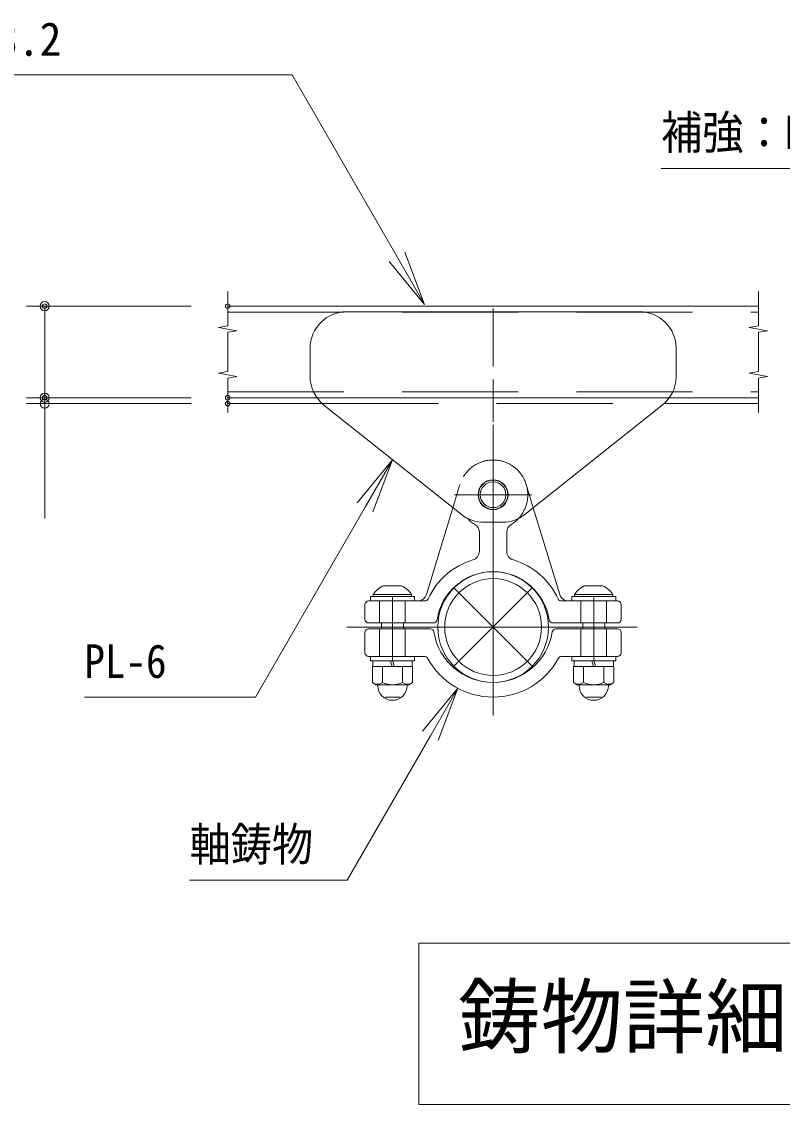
# Model space of a CAD drawing. Units: millimetres at full size, sheet at 1:10; details may follow other scales. Extents: x 5 to 8405, y -9 to 5949.
# Drawn here: x 5079 to 5911, y 3420 to 4602 of the extents above; entities that cross this region are included whole.
import ezdxf
from ezdxf.enums import TextEntityAlignment as Align

# ---------------------------------------------------------------- set-up
doc = ezdxf.new("R2010")
doc.units = ezdxf.units.MM
doc.header["$LTSCALE"] = 10
doc.header["$PDMODE"] = 32
doc.header["$PDSIZE"] = 5
doc.linetypes.add('USER1', pattern=[19.05, 12.7, -6.35])
doc.linetypes.add('USER2', pattern=[50.8, 31.75, -6.35, 6.35, -6.35])
doc.layers.add('LY_5', color=7, linetype='Continuous', lineweight=0)
doc.layers.add('LY_6', color=7, linetype='Continuous', lineweight=0)
doc.styles.add('ＭＳ ゴシック', font='')
doc.styles.get('ＭＳ ゴシック').set_extended_font_data('MS Gothic')

# ---------------------------------------------------------------- blocks, each defined once
blk = doc.blocks.new('-016-_DOTBLANK')
at = {"color": 7, "linetype": 'Continuous', "lineweight": 0}
blk.add_line((-0.5, 0), (-1, 0), dxfattribs=at)
blk.add_circle((0, 0), 0.5, dxfattribs=at)
blk = doc.blocks.new('-003-_U3')
at = {"color": 7, "linetype": 'Continuous', "lineweight": 0}
for p, q in [((-1, 0.1667), (0, 0)), ((0, 0), (-1, 0)), ((-1, -0.1667), (0, 0))]:
    blk.add_line(p, q, dxfattribs=at)

msp = doc.modelspace()

# ---------------------------------------------------------------- linework, layer by layer
at = {"layer": 'LY_5'}
for p, q in [((5304.46, 4307.62), (5304.46, 4270.15)), ((5884.46, 4307.62), (5884.46, 4270.15)), ((5304.46, 4291.62), (5884.46, 4291.62)), ((5434.46, 4285.62), (5754.46, 4285.62)), ((5294.45, 4268.39), (5304.46, 4270.15)), ((5874.45, 4268.39), (5884.46, 4270.15)), ((5314.46, 4264.86), (5294.46, 4268.39)), ((5304.46, 4263.1), (5314.46, 4264.86)), ((5304.46, 4263.1), (5304.46, 4241.62)), ((5894.46, 4264.86), (5874.46, 4268.39)), ((5884.46, 4263.1), (5894.46, 4264.86)), ((5884.46, 4263.1), (5884.46, 4241.62)), ((5304.46, 4241.62), (5304.46, 4220.15)), ((5394.46, 4214.92), (5394.46, 4245.62)), ((5794.46, 4214.92), (5794.46, 4245.62)), ((5884.46, 4241.62), (5884.46, 4220.15)), ((5294.45, 4218.39), (5304.46, 4220.15)), ((5314.46, 4214.86), (5294.46, 4218.39)), ((5304.46, 4213.1), (5314.46, 4214.86)), ((5304.46, 4213.1), (5304.46, 4175.62)), ((5874.45, 4218.39), (5884.46, 4220.15)), ((5894.46, 4214.86), (5874.46, 4218.39)), ((5884.46, 4213.1), (5894.46, 4214.86)), ((5884.46, 4213.1), (5884.46, 4175.62)), ((5304.46, 4191.62), (5401.94, 4191.62)), ((5401.94, 4191.62), (5304.46, 4191.62)), ((5786.97, 4191.62), (5884.46, 4191.62)), ((5884.46, 4191.62), (5786.97, 4191.62)), ((5304.46, 4185.22), (5407.65, 4185.22)), ((5409.55, 4183.61), (5559.52, 4064.32)), ((5779.36, 4183.61), (5629.39, 4064.32)), ((5781.26, 4185.22), (5884.46, 4185.22)), ((5521.61, 3976.71), (5550.5, 4071.5)), ((5667.3, 3976.71), (5638.41, 4071.5)), ((5584.42, 4055.62), (5604.49, 4055.62)), ((5579.46, 4024), (5579.46, 4044.6)), ((5609.46, 4024), (5609.46, 4044.69)), ((5474.46, 3986.22), (5494.46, 3986.22)), ((5694.46, 3986.22), (5714.46, 3986.22)), ((5460.46, 3969.62), (5460.46, 3974.62)), ((5460.46, 3974.62), (5508.46, 3974.62)), ((5463.46, 3976.62), (5505.46, 3976.62)), ((5463.46, 3976.62), (5463.46, 3974.62)), ((5463.46, 3974.62), (5505.46, 3974.62)), ((5505.46, 3976.62), (5505.46, 3974.62)), ((5508.46, 3974.62), (5508.46, 3969.62)), ((5551.68, 3983.9), (5637.24, 3898.34)), ((5551.68, 3898.34), (5637.24, 3983.9)), ((5680.46, 3969.62), (5680.46, 3974.62)), ((5680.46, 3974.62), (5728.46, 3974.62)), ((5683.46, 3976.62), (5725.46, 3976.62)), ((5683.46, 3976.62), (5683.46, 3974.62)), ((5683.46, 3974.62), (5725.46, 3974.62)), ((5725.46, 3976.62), (5725.46, 3974.62)), ((5728.46, 3974.62), (5728.46, 3969.62)), ((5454.46, 3949.62), (5454.46, 3965.62)), ((5458.46, 3969.62), (5519.84, 3969.62)), ((5460.46, 3969.62), (5508.46, 3969.62)), ((5730.46, 3969.62), (5669.07, 3969.62)), ((5680.46, 3969.62), (5728.46, 3969.62)), ((5734.46, 3949.62), (5734.46, 3965.62)), ((5529.22, 3945.62), (5458.46, 3945.62)), ((5525.83, 3939.12), (5458.46, 3939.12)), ((5472.46, 3945.62), (5472.46, 3939.12)), ((5496.46, 3945.62), (5496.46, 3939.12)), ((5730.46, 3945.62), (5659.69, 3945.62)), ((5730.46, 3939.12), (5663.08, 3939.12)), ((5692.46, 3945.62), (5692.46, 3939.12)), ((5716.46, 3945.62), (5716.46, 3939.12)), ((5454.46, 3913.12), (5454.46, 3935.12)), ((5734.46, 3913.12), (5734.46, 3935.12)), ((5519.43, 3909.12), (5458.46, 3909.12)), ((5460.46, 3904.12), (5460.46, 3909.12)), ((5460.46, 3909.12), (5508.46, 3909.12)), ((5460.46, 3904.12), (5508.46, 3904.12)), ((5462.96, 3904.12), (5462.96, 3898.12)), ((5462.96, 3904.12), (5505.96, 3904.12)), ((5484.12, 3898.12), (5482.51, 3904.12)), ((5486.4, 3898.12), (5484.79, 3904.12)), ((5505.96, 3904.12), (5505.96, 3898.12)), ((5508.46, 3909.12), (5508.46, 3904.12)), ((5730.46, 3909.12), (5669.48, 3909.12)), ((5680.46, 3904.12), (5680.46, 3909.12)), ((5680.46, 3909.12), (5728.46, 3909.12)), ((5680.46, 3904.12), (5728.46, 3904.12)), ((5682.96, 3904.12), (5682.96, 3898.12)), ((5682.96, 3904.12), (5725.96, 3904.12)), ((5704.12, 3898.12), (5702.51, 3904.12)), ((5706.4, 3898.12), (5704.79, 3904.12)), ((5725.96, 3904.12), (5725.96, 3898.12)), ((5728.46, 3909.12), (5728.46, 3904.12)), ((5462.52, 3898.12), (5462.52, 3880.4)), ((5462.52, 3898.12), (5506.39, 3898.12)), ((5462.96, 3898.12), (5505.96, 3898.12)), ((5473.49, 3898.12), (5473.49, 3880.4)), ((5495.42, 3898.12), (5495.42, 3880.4)), ((5506.39, 3898.12), (5506.39, 3880.4)), ((5682.44, 3898.12), (5682.44, 3880.4)), ((5682.44, 3898.12), (5726.32, 3898.12)), ((5682.96, 3898.12), (5725.96, 3898.12)), ((5693.41, 3898.12), (5693.41, 3880.4)), ((5715.35, 3898.12), (5715.35, 3880.4)), ((5726.32, 3898.12), (5726.32, 3880.4)), ((5462.52, 3880.4), (5466.46, 3878.12)), ((5506.39, 3880.4), (5502.46, 3878.12)), ((5682.44, 3880.4), (5686.38, 3878.12)), ((5726.32, 3880.4), (5722.38, 3878.12)), ((5466.46, 3878.12), (5502.46, 3878.12)), ((5468.46, 3877.12), (5468.46, 3878.12)), ((5500.46, 3877.12), (5500.46, 3878.12)), ((5686.38, 3878.12), (5722.38, 3878.12)), ((5688.38, 3877.12), (5688.38, 3878.12)), ((5720.38, 3877.12), (5720.38, 3878.12)), ((5492.46, 3864.62), (5476.46, 3864.62)), ((5712.46, 3864.62), (5696.46, 3864.62))]:
    msp.add_line(p, q, dxfattribs=at)
at = {"layer": 'LY_5', "linetype": 'USER2'}
for p, q in [((5594.46, 3844.62), (5594.46, 4311.62)), ((5594.46, 4165.22), (5594.46, 4211.62)), ((5636.38, 4085.62), (5552.38, 4085.62)), ((5484.46, 3941.62), (5484.46, 3973.62)), ((5704.46, 3941.62), (5704.46, 3973.62)), ((5434.46, 3941.12), (5754.46, 3941.12)), ((5484.46, 3905.12), (5484.46, 3943.12)), ((5704.46, 3905.12), (5704.46, 3943.12))]:
    msp.add_line(p, q, dxfattribs=at)
at = {"layer": 'LY_5', "linetype": 'USER1'}
for p, q in [((5304.46, 4285.22), (5884.46, 4285.22)), ((5304.46, 4198.02), (5884.46, 4198.02)), ((5401.94, 4191.62), (5786.97, 4191.62)), ((5786.97, 4191.62), (5401.94, 4191.62)), ((5407.65, 4185.22), (5781.26, 4185.22)), ((5550.5, 4071.5), (5558.18, 4096.7)), ((5638.41, 4071.5), (5630.73, 4096.7)), ((5470.46, 3945.62), (5470.46, 3969.62)), ((5498.46, 3945.62), (5498.46, 3969.62)), ((5690.46, 3945.62), (5690.46, 3969.62)), ((5718.46, 3945.62), (5718.46, 3969.62)), ((5470.46, 3909.12), (5470.46, 3939.12)), ((5498.46, 3909.12), (5498.46, 3939.12)), ((5690.46, 3909.12), (5690.46, 3939.12)), ((5718.46, 3909.12), (5718.46, 3939.12))]:
    msp.add_line(p, q, dxfattribs=at)
at = {"layer": 'LY_5', "lineweight": 18}
for p, q in [((6649.21, 3595.77), (5513.21, 3595.77)), ((5513.21, 3595.77), (5513.21, 3419.77)), ((5513.21, 3419.77), (6649.21, 3419.77))]:
    msp.add_line(p, q, dxfattribs=at)
at = {"layer": 'LY_5'}
for centre, radius in [((5594.46, 4085.62), 16.4), ((5594.46, 4085.62), 16), ((5594.46, 4085.62), 14), ((5594.46, 3941.12), 60.5), ((5594.46, 3941.12), 52.9)]:
    msp.add_circle(centre, radius, dxfattribs=at)
for centre, radius, start, end in [((5434.46, 4245.62), 40, 90, 180), ((5754.46, 4245.62), 40, 0, 90), ((5434.46, 4214.92), 40, 180, 231.49935), ((5754.46, 4214.92), 40, 308.50065, 0), ((5584.42, 4095.62), 40, 231.49935, 270), ((5594.38, 4085.62), 38, 222.57206, 238.71476), ((5604.49, 4095.62), 40, 270, 308.50065), ((5594.38, 4085.62), 38, 301.49121, 317.14717), ((5569.46, 4044.6), 10, 0, 58.71476), ((5619.46, 4044.69), 10, 121.49121, 180), ((5569.46, 4024), 10, 286.50452, 0), ((5619.46, 4024), 10, 180, 253.49548), ((5594.46, 3939.62), 78, 106.50452, 155.50372), ((5594.46, 3939.62), 78, 24.49628, 73.49548), ((5594.46, 3939.62), 62, 8.71474, 171.28526), ((5484.46, 3963.66), 24.68, 113.90552, 148.31866), ((5484.46, 3963.66), 24.68, 31.68134, 66.09448), ((5704.46, 3963.66), 24.68, 113.90552, 148.31866), ((5704.46, 3963.66), 24.68, 31.68134, 66.09448), ((5512.05, 3979.62), 10, 270, 343.05254), ((5676.86, 3979.62), 10, 196.94746, 270), ((5458.46, 3965.62), 4, 90, 180), ((5519.84, 3973.62), 4, 270, 335.50372), ((5669.07, 3973.62), 4, 204.49628, 270), ((5730.46, 3965.62), 4, 0, 90), ((5458.46, 3949.62), 4, 180, 270), ((5458.46, 3935.12), 4, 90, 180), ((5525.83, 3935.12), 4, 9.10669, 90), ((5529.22, 3949.62), 4, 270, 351.28526), ((5659.69, 3949.62), 4, 188.71474, 270), ((5663.08, 3935.12), 4, 90, 170.89331), ((5730.46, 3949.62), 4, 270, 0), ((5730.46, 3935.12), 4, 0, 90), ((5594.46, 3946.12), 65.5, 189.10669, 350.89331), ((5458.46, 3913.12), 4, 180, 270), ((5519.43, 3905.12), 4, 28.65485, 90), ((5594.46, 3946.12), 81.5, 208.65485, 331.34515), ((5669.48, 3905.12), 4, 90, 151.34515), ((5730.46, 3913.12), 4, 270, 0), ((5468, 3889.9), 10.97, 240.00001, 299.99999), ((5484.46, 3905.72), 27.59, 246.57346, 293.42654), ((5500.91, 3889.9), 10.97, 240.00001, 299.99999), ((5687.93, 3889.9), 10.97, 240.00001, 299.99999), ((5704.38, 3905.72), 27.59, 246.57346, 293.42654), ((5720.84, 3889.9), 10.97, 240.00001, 299.99999), ((5484.46, 3877.12), 16, 180, 0), ((5704.38, 3877.12), 16, 180, 0)]:
    msp.add_arc(centre, radius, start, end, dxfattribs=at)
at = {"layer": 'LY_5', "linetype": 'USER1'}
msp.add_arc((5594.38, 4085.62), 38, 317.14717, 222.57206, dxfattribs=at)
at = {"layer": 'LY_6'}
for p, q in [((4695.78, 4544.21), (5374.78, 4544.21)), ((5374.78, 4544.21), (5354.78, 4544.21)), ((5489.46, 4345.59), (5374.78, 4544.21)), ((5777.97, 4442.21), (6179.38, 4442.21)), ((5264.46, 4291.62), (5084.46, 4291.62)), ((5104.46, 4191.62), (5104.46, 4291.62)), ((5104.46, 4191.62), (5104.46, 4251.62)), ((5264.46, 4191.62), (5084.46, 4191.62)), ((5264.46, 4191.62), (5084.46, 4191.62)), ((5104.46, 4185.22), (5104.46, 4191.62)), ((5264.46, 4185.22), (5084.46, 4185.22)), ((5104.46, 4059.7), (5104.46, 4185.22)), ((5104.46, 4185.22), (5104.46, 4125.22)), ((5454.54, 4072.01), (5334.81, 3864.62)), ((5147.81, 3864.62), (5314.81, 3864.62)), ((5334.81, 3864.62), (5314.81, 3864.62)), ((5525.89, 3822.36), (5434.82, 3664.62)), ((5262.82, 3664.62), (5434.82, 3664.62)), ((5434.82, 3664.62), (5414.82, 3664.62))]:
    msp.add_line(p, q, dxfattribs=at)
for p in [(5104.46, 4291.62), (5304.46, 4291.62), (5104.46, 4191.62), (5304.46, 4191.62), (5304.46, 4191.62), (5304.46, 4185.22)]:
    msp.add_point(p, dxfattribs=at)

# ---------------------------------------------------------------- block references
for name, p, xscale, yscale, rotation in [('-003-_U3', (5519.46, 4293.62), 60, 60, 300), ('-016-_DOTBLANK', (5104.46, 4291.62), 10, 10, 90), ('-016-_DOTBLANK', (5104.46, 4191.62), 10, 10, 270), ('-016-_DOTBLANK', (5104.46, 4191.62), 10, 10, 270), ('-016-_DOTBLANK', (5104.46, 4185.22), 10, 10, 90), ('-003-_U3', (5484.54, 4123.97), 60, 60, 60), ('-003-_U3', (5555.89, 3874.33), 60, 60, 60)]:
    msp.add_blockref(name, p, dxfattribs=dict(at, xscale=xscale, yscale=yscale, rotation=rotation))

# ---------------------------------------------------------------- texts
at = {"layer": 'LY_5', "style": 'ＭＳ ゴシック'}
msp.add_text('鋳物詳細図 S=1／10', height=65.98, dxfattribs=at).set_placement((5556.25, 3462.77), align=Align.BOTTOM_LEFT)
at = {"layer": 'LY_6', "style": 'ＭＳ ゴシック'}
for s, width, p in [('C-150×50×20×3.2', 0.95, (4696.2, 4554.21)), ('補強：PL-3.2', 0.9, (5778.05, 4452.21)), ('PL-6', 0.9, (5147.81, 3874.62)), ('軸鋳物', 0.9, (5262.82, 3674.62))]:
    msp.add_text(s, height=36.66, dxfattribs=dict(at, width=width)).set_placement(p, align=Align.BOTTOM_LEFT)

doc.saveas('drawing.dxf')
